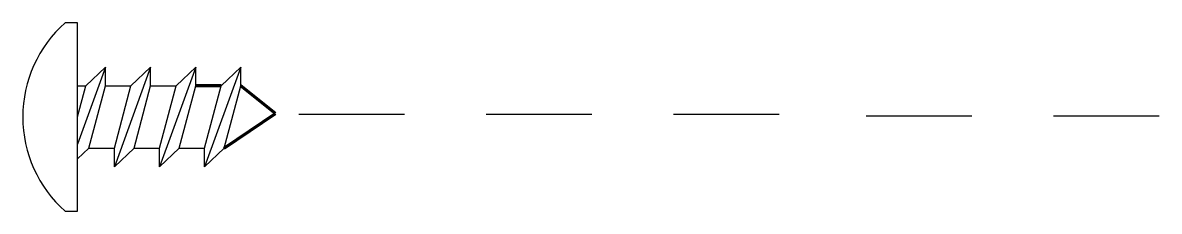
# Model space of a CAD drawing. Header units: centimetres. Extents: x 39 to 47.72, y 436.5 to 437.94.
import ezdxf

# ---------------------------------------------------------------- set-up
doc = ezdxf.new("R2010")
doc.units = ezdxf.units.CM
doc.header["$MEASUREMENT"] = 0
doc.layers.add('viti e cerniere', color=3, linetype='Continuous')

msp = doc.modelspace()

# ---------------------------------------------------------------- linework, layer by layer
at = {"layer": 'viti e cerniere'}
for p, q in [((39.421, 437.4592), (39.4846, 437.4592)), ((39.6353, 437.4592), (39.8305, 437.4592)), ((39.9812, 437.4592), (40.1763, 437.4592)), ((41.1184, 437.2438), (41.9296, 437.2438)), ((42.556, 437.2438), (43.3673, 437.2438)), ((43.9937, 437.2438), (44.805, 437.2438)), ((45.4719, 437.2297), (46.2832, 437.2297)), ((46.9096, 437.2297), (47.7209, 437.2297)), ((39.508, 436.9841), (39.7032, 436.9841)), ((39.8539, 436.9841), (40.049, 436.9841)), ((40.1997, 436.9841), (40.3949, 436.9841))]:
    msp.add_line(p, q, dxfattribs=at)
at = {"layer": 'viti e cerniere', "linetype": 'ByBlock', "lineweight": 100}
for p, q in [((40.5222, 437.4592), (40.327, 437.4592)), ((40.9387, 437.2495), (40.6729, 437.4592)), ((40.5456, 436.9841), (40.9387, 437.2495))]:
    msp.add_line(p, q, dxfattribs=at)
at = {"layer": 'viti e cerniere'}
msp.add_lwpolyline([(39.421, 437.9433), (39.3258, 437.9433, 0.451416), (39.3258, 436.5), (39.421, 436.5)], format="xyb", close=True, dxfattribs=at)
for points in [[(39.421, 436.9008), (39.508, 436.9841), (39.6353, 437.4592), (39.6353, 437.6036), (39.421, 437.0147)], [(39.421, 437.2217), (39.4846, 437.4592), (39.6353, 437.6036)], [(39.7032, 436.8398), (39.8539, 436.9841), (39.9812, 437.4592), (39.9812, 437.6036), (39.7032, 436.8398), (39.7032, 436.9841), (39.8305, 437.4592), (39.9812, 437.6036)], [(40.049, 436.8398), (40.1997, 436.9841), (40.327, 437.4592), (40.327, 437.6036), (40.049, 436.8398), (40.049, 436.9841), (40.1763, 437.4592), (40.327, 437.6036)], [(40.3949, 436.8398), (40.5456, 436.9841), (40.6729, 437.4592), (40.6729, 437.6036), (40.3949, 436.8398), (40.3949, 436.9841), (40.5222, 437.4592), (40.6729, 437.6036)]]:
    msp.add_lwpolyline(points, dxfattribs=at)

doc.saveas('drawing.dxf')
